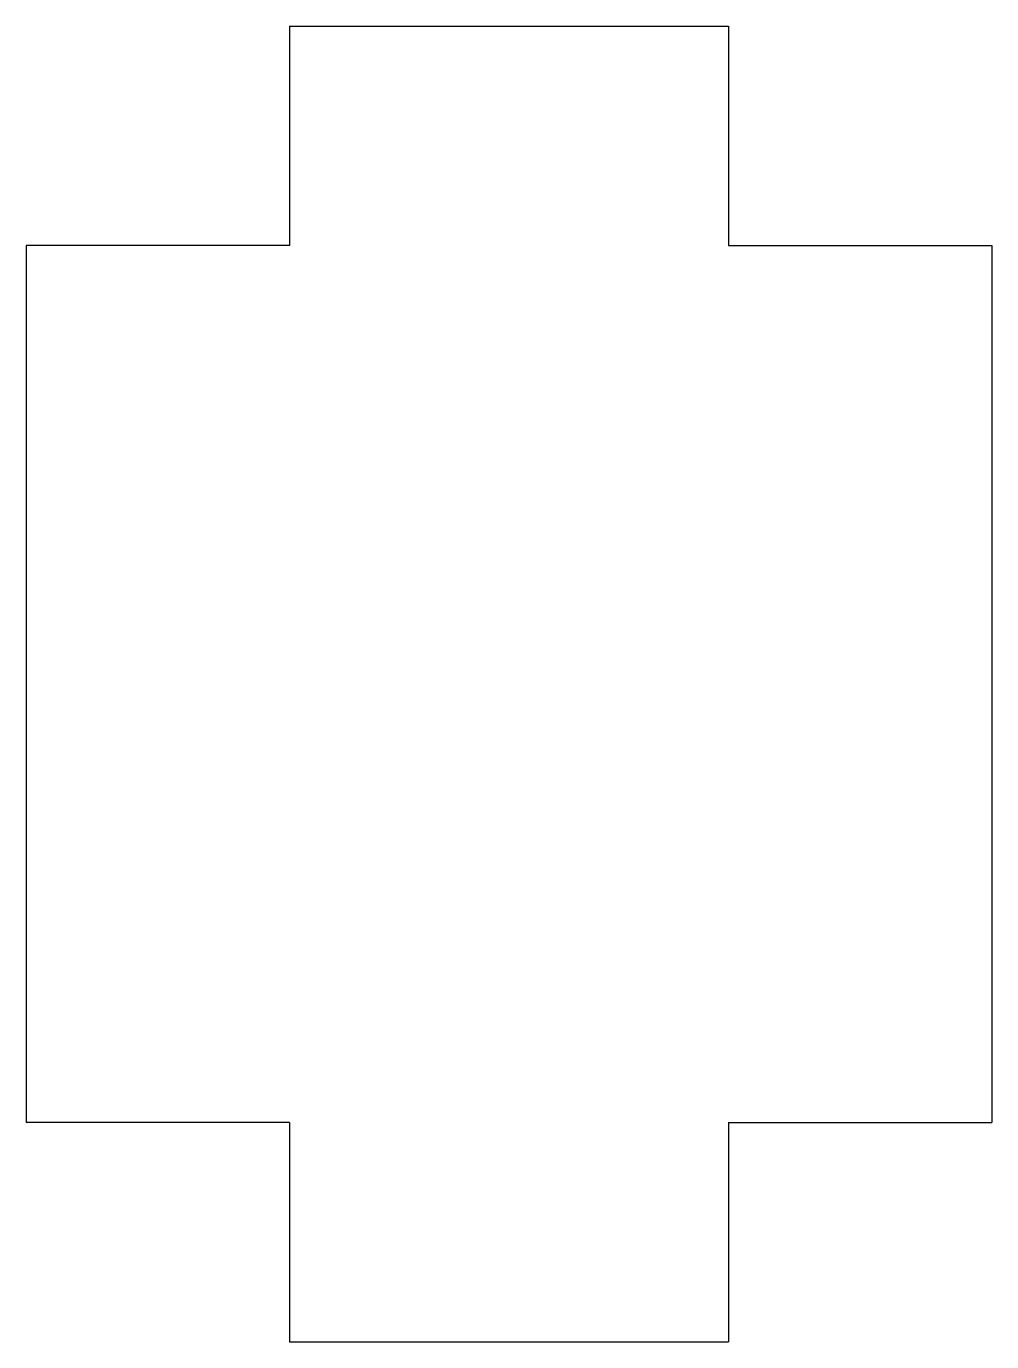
# Model space of a CAD drawing. Header units: millimetres. Extents: x -5.5 to 5.5, y -7.5 to 7.5.
import ezdxf

# ---------------------------------------------------------------- set-up
doc = ezdxf.new("R2010")
doc.units = ezdxf.units.MM

msp = doc.modelspace()

# ---------------------------------------------------------------- linework, layer by layer
at = {"color": 7, "linetype": 'Continuous', "lineweight": 25}
for p, q in [((-2.5, 7.5), (2.5, 7.5)), ((-2.5, 7.5), (-2.5, 5)), ((2.5, 7.5), (2.5, 5)), ((-2.5, 5), (-5.5, 5)), ((-5.5, 5), (-5.5, -5)), ((2.5, 5), (5.5, 5)), ((5.5, 5), (5.5, -5)), ((-2.5, -5), (-5.5, -5)), ((-2.5, -5), (-2.5, -7.5)), ((2.5, -5), (2.5, -7.5)), ((2.5, -5), (5.5, -5)), ((-2.5, -7.5), (2.5, -7.5))]:
    msp.add_line(p, q, dxfattribs=at)

doc.saveas('drawing.dxf')
